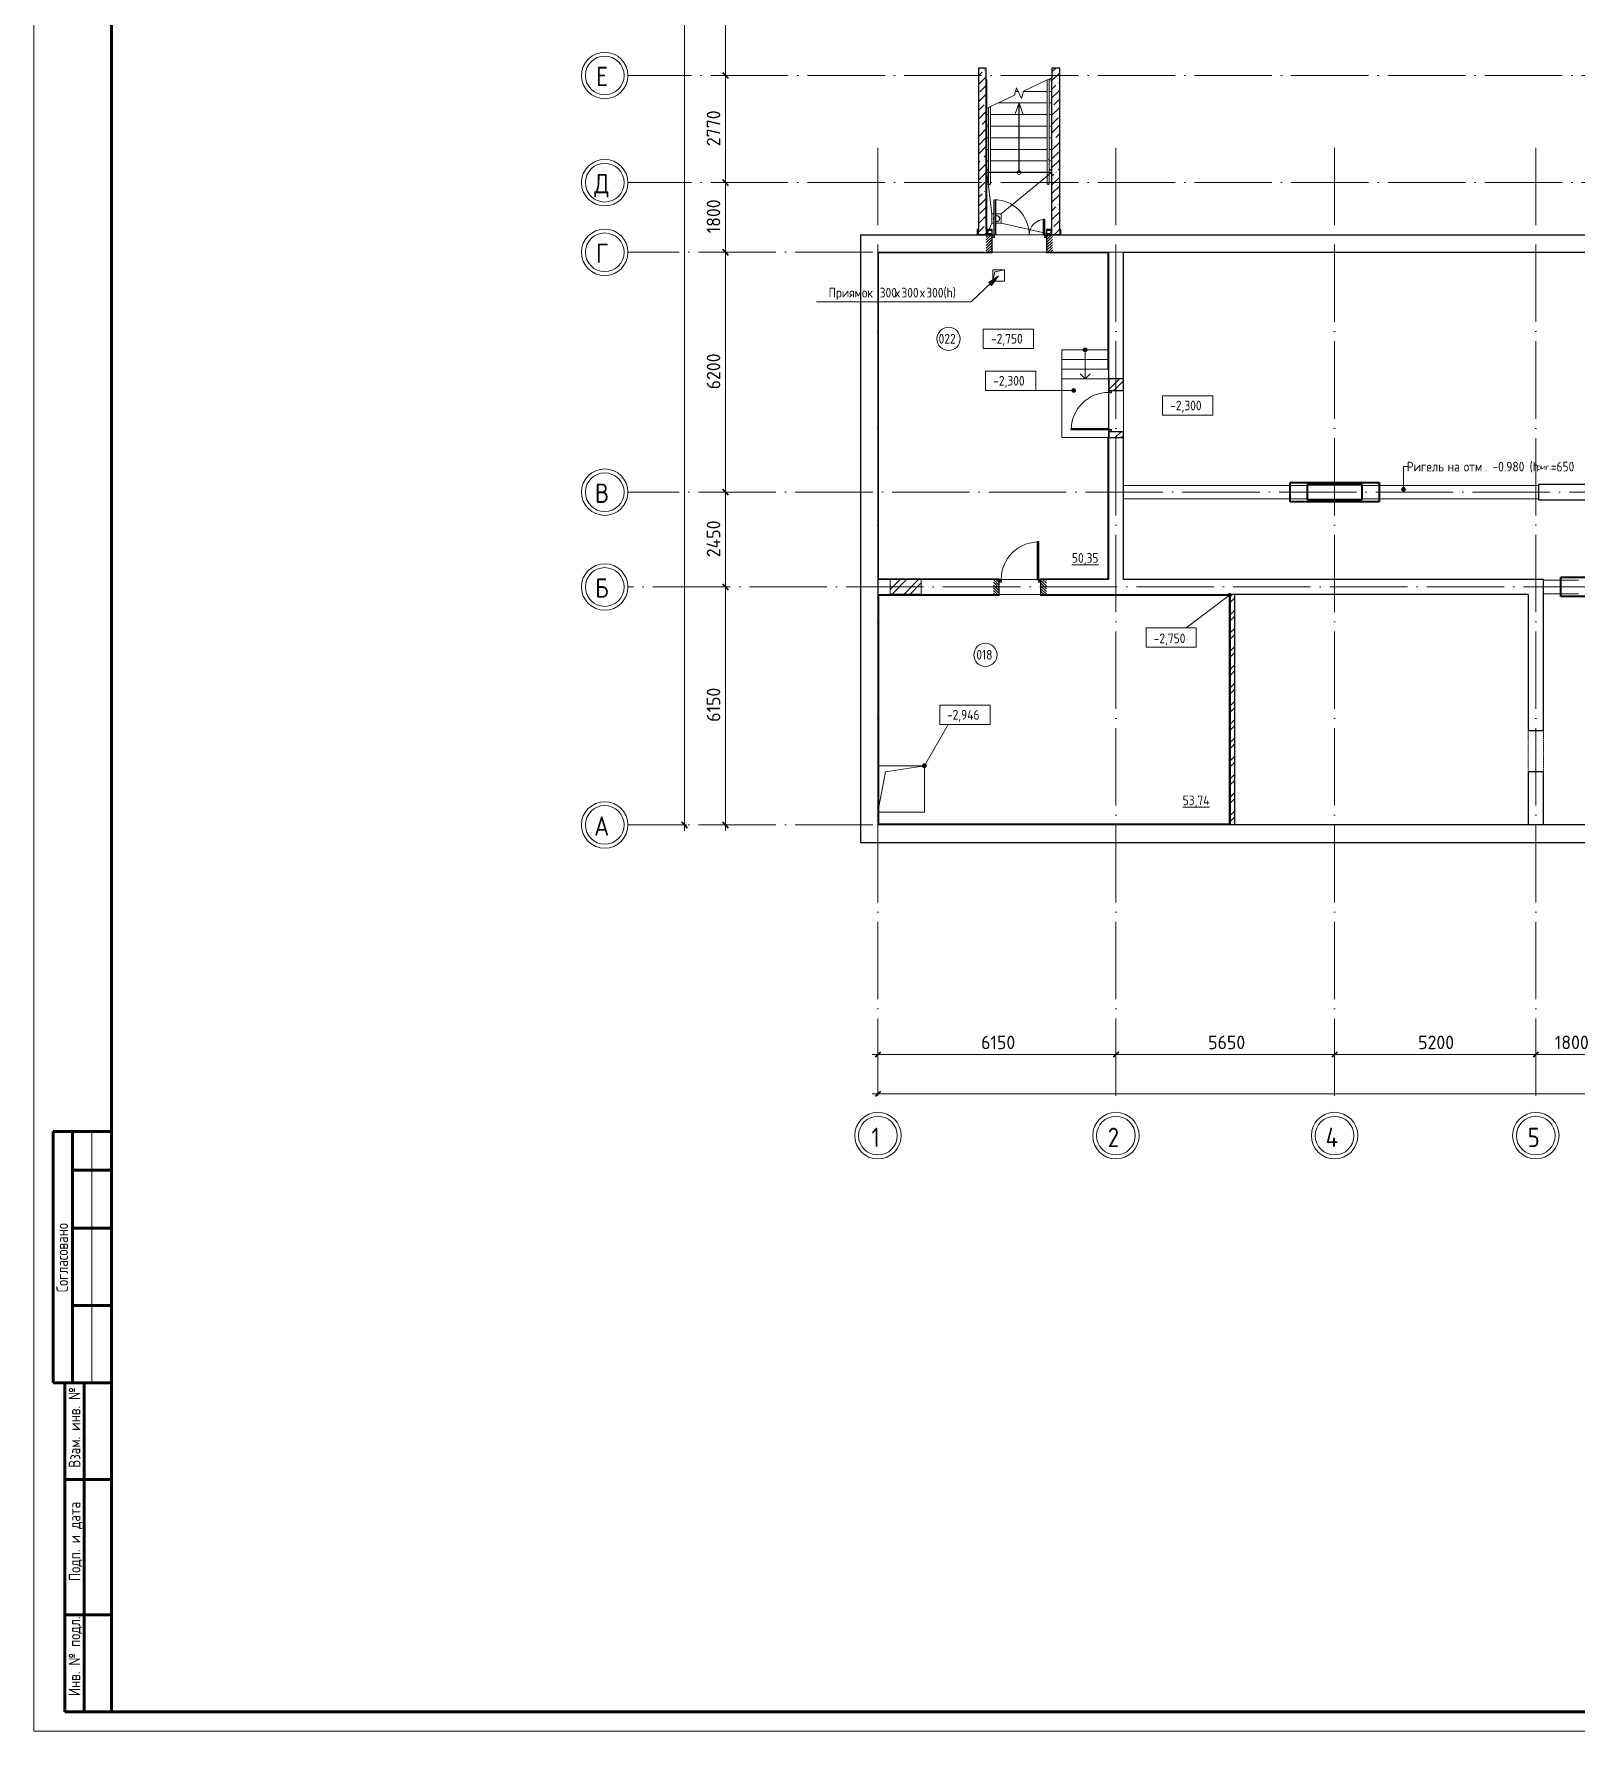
# Model space of a CAD drawing. Header units: millimetres. Extents: x -695119 to 412940, y -249585 to 622758.
# Drawn here: x -185142 to -145294, y 37769 to 81631 of the extents above; entities that cross this region are included whole.
import ezdxf

# ---------------------------------------------------------------- set-up
doc = ezdxf.new("R2010")
doc.units = ezdxf.units.MM
for name, pattern in [('ADSK_Линия сетки', [25, 20, -2.5, 0, -2.5]), ('ADSK_Сверху', [450, 300, -150]), ('ADSK_Штриховая_ш2 п1_5', [4.5, 3, -1.5]), ('Сверху', [3.96875, 2.38125, -1.5875])]:
    doc.linetypes.add(name, pattern=pattern)
for name, color, linetype, lineweight in [('Аннотация', 252, 'Continuous', 18), ('Двери', 8, 'Continuous', 9), ('Лестницы', 8, 'Continuous', 9), ('Линии', 7, 'Continuous', 9), ('Марки помещений', 8, 'Continuous', 20), ('Несущие колонны', 252, 'Continuous', 18), ('Ограждение', 8, 'Continuous', 9), ('Оси', 252, 'Continuous', 9), ('Отметки', 252, 'Continuous', 9), ('ОФ_рамка', 8, 'Continuous', 60), ('Перекрытие', 252, 'Continuous', 18), ('Размеры', 7, 'Continuous', 9), ('Сантехника', 252, 'Continuous', 18), ('Стены наружные', 252, 'Continuous', 18), ('Стены штриховка', 7, 'Continuous', 9), ('Стрелки вверх', 7, 'Continuous', 18)]:
    doc.layers.add(name, color=color, linetype=linetype, lineweight=lineweight)
doc.layers.add('Узлы', color=7, linetype='Continuous')
doc.styles.add('GOST Common', font='', dxfattribs={"width": 0.9, "height": 500})
doc.styles.add('GOST Common_1', font='', dxfattribs={"height": 250})
doc.styles.add('GOST Common_2', font='', dxfattribs={"width": 0.9, "height": 250})
doc.styles.add('GOST Common_3', font='', dxfattribs={"height": 3.5})
doc.styles.add('ГОСТ 2.304', font='')
doc.styles.get('GOST Common').set_extended_font_data('GOST type B')
doc.styles.get('GOST Common_1').set_extended_font_data('GOST type B')
doc.styles.get('GOST Common_2').set_extended_font_data('GOST type B')
doc.styles.get('GOST Common_3').set_extended_font_data('GOST type B')
doc.styles.get('ГОСТ 2.304').set_extended_font_data('GOST 2.304 type A')
pattern_1 = [(0, (-254468.85, -13448), (0, 600), []), (90, (-254468.85, -13448), (-600, 4e-14), [])]

# ---------------------------------------------------------------- blocks, each defined once
blk = doc.blocks.new('подвал')
at = {"layer": 'Аннотация', "lineweight": 20, "true_color": 0x636466}
blk.add_hatch(color=251, dxfattribs=at).paths.add_polyline_path([(-234866, -6949), (-235120, -7116), (-235048, -7193)])
at = {"layer": 'Аннотация', "lineweight": 9, "true_color": 0x636466}
h = blk.add_hatch(color=251, dxfattribs=at)
edge = h.paths.add_edge_path()
edge.add_arc((-224402, -12464), 50, 0, 360)
at = {"layer": 'Двери', "lineweight": 18, "true_color": 0x636466}
h = blk.add_hatch(dxfattribs=at)
h.set_pattern_fill('FP_1', color=251, style=0, pattern_type=2)
h.set_pattern_definition([(45, (-234328.634, -6113.094), (-35.3553, 35.3553), [])])
h.paths.add_polyline_path([(-233474, -6338), (-233474, -5888), (-233624, -5888), (-233624, -6338)])
h.paths.add_polyline_path([(-235034, -6338), (-235034, -5888), (-235184, -5888), (-235184, -6338)])
h = blk.add_hatch(dxfattribs=at)
h.set_pattern_fill('FP_21', color=251, angle=180, style=0, pattern_type=2)
h.set_pattern_definition([(135, (-234313.634, -14988.094), (35.3553, 35.3553), [])])
h.paths.add_polyline_path([(-234999, -15183), (-234849, -15183), (-234849, -14793), (-234999, -14793)])
h.paths.add_polyline_path([(-233629, -15183), (-233629, -14793), (-233779, -14793), (-233779, -15183)])
at = {"layer": 'Ограждение', "true_color": 0x636466}
h = blk.add_hatch(dxfattribs=at)
h.set_pattern_fill('FP_34', color=251, style=0, pattern_type=2)
h.set_pattern_definition(pattern_1)
h.paths.add_polyline_path([(-237969, -21123), (-237959, -21113), (-237959, -15208), (-237969, -15198), (-237969, -19344)])
h = blk.add_hatch(dxfattribs=at)
h.set_pattern_fill('FP_34', color=251, style=0, pattern_type=2)
h.set_pattern_definition(pattern_1)
h.paths.add_polyline_path([(-234849, -15208), (-234849, -15198), (-237969, -15198), (-237959, -15208), (-236251, -15208)])
h = blk.add_hatch(dxfattribs=at)
h.set_pattern_fill('FP_34', color=251, style=0, pattern_type=2)
h.set_pattern_definition(pattern_1)
h.paths.add_polyline_path([(-233779, -15208), (-228909, -15208), (-228899, -15198), (-233779, -15198)])
h = blk.add_hatch(dxfattribs=at)
h.set_pattern_fill('FP_34', color=251, style=0, pattern_type=2)
h.set_pattern_definition(pattern_1)
h.paths.add_polyline_path([(-228899, -21123), (-228899, -15198), (-228909, -15208), (-228909, -21113)])
h = blk.add_hatch(dxfattribs=at)
h.set_pattern_fill('FP_34', color=251, style=0, pattern_type=2)
h.set_pattern_definition(pattern_1)
h.paths.add_polyline_path([(-228899, -21123), (-228909, -21113), (-237959, -21113), (-237969, -21123), (-231728, -21123)])
at = {"layer": 'Отметки', "true_color": 0x636466}
h = blk.add_hatch(color=251, dxfattribs=at)
edge = h.paths.add_edge_path()
edge.add_arc((-232926, -9910), 50, 0, 360)
h = blk.add_hatch(color=251, dxfattribs=at)
edge = h.paths.add_edge_path()
edge.add_arc((-228899, -15198), 50, 0, 360)
h = blk.add_hatch(color=251, dxfattribs=at)
edge = h.paths.add_edge_path()
edge.add_arc((-236784, -19608), 50, 0, 360)
at = {"layer": 'Стрелки вверх', "true_color": 0x636466}
h = blk.add_hatch(color=251, dxfattribs=at)
edge = h.paths.add_edge_path()
edge.add_arc((-232629, -8858), 50, 0, 360)
blk.add_hatch(color=251, dxfattribs=at).paths.add_polyline_path([(-232615, -8906), (-232591, -8891), (-232579, -8865), (-232583, -8837), (-232602, -8816), (-232629, -8808), (-232656, -8816), (-232674, -8837), (-232678, -8865), (-232666, -8891), (-232643, -8906)])
at = {"color": 251, "lineweight": 18, "true_color": 0x636466}
for p, q in [((-235014, -7088), (-235014, -6788)), ((-235014, -6788), (-234714, -6788)), ((-234960, -6843), (-235014, -7088)), ((-234714, -6788), (-234960, -6843)), ((-234714, -6788), (-234714, -7088)), ((-234714, -7088), (-235014, -7088)), ((-237959, -19608), (-236784, -19608)), ((-236784, -19608), (-237791, -19768)), ((-236784, -19608), (-236784, -20808)), ((-237791, -19768), (-237959, -20673)), ((-236784, -20808), (-237959, -20808))]:
    blk.add_line(p, q, dxfattribs=at)
at = {"layer": 'Аннотация', "color": 251, "lineweight": 20, "true_color": 0x636466}
for p, q in [((-234338, -2476), (-234441, -2758)), ((-234338, -2476), (-234236, -2758)), ((-234866, -6949), (-235574, -7618)), ((-234866, -6949), (-235120, -7116)), ((-235048, -7193), (-234866, -6949)), ((-235120, -7116), (-235048, -7193)), ((-239574, -7618), (-235574, -7618)), ((-235261, -8823), (-235261, -8323)), ((-235261, -8323), (-233961, -8323)), ((-233961, -8323), (-233961, -8823)), ((-233961, -8823), (-235261, -8823)), ((-235205, -9910), (-235205, -9410)), ((-235205, -9410), (-233905, -9410)), ((-233905, -9410), (-233905, -9910)), ((-233905, -9910), (-235205, -9910)), ((-230631, -10549), (-230631, -10049)), ((-230631, -10049), (-229331, -10049)), ((-229331, -10049), (-229331, -10549)), ((-229331, -10549), (-230631, -10549))]:
    blk.add_line(p, q, dxfattribs=at)
at = {"layer": 'Аннотация', "color": 251, "lineweight": 9, "true_color": 0x636466}
for p, q in [((-224402, -11878), (-224299, -11878)), ((-224402, -12464), (-224402, -11878))]:
    blk.add_line(p, q, dxfattribs=at)
at = {"layer": 'Аннотация', "color": 251, "lineweight": 20, "true_color": 0x636466, "extrusion": (0, 0, -1)}
for p, q in [((-231057, -16042), (-231057, -16542)), ((-229757, -16042), (-231057, -16042)), ((-229757, -16542), (-229757, -16042)), ((-231057, -16542), (-229757, -16542)), ((-235088, -18044), (-236388, -18044)), ((-236388, -18044), (-236388, -18544)), ((-235088, -18544), (-235088, -18044)), ((-236388, -18544), (-235088, -18544))]:
    blk.add_line(p, q, dxfattribs=at)
at = {"layer": 'Аннотация', "color": 251, "lineweight": 20, "true_color": 0x636466}
blk.add_circle((-234338, -4276), 50, dxfattribs=at)
at = {"layer": 'Аннотация', "color": 251, "lineweight": 9, "true_color": 0x636466}
blk.add_circle((-224402, -12464), 50, dxfattribs=at)
at = {"layer": 'Двери', "color": 251, "lineweight": 30, "true_color": 0x636466}
for p, q in [((-234984, -4978), (-234944, -4978)), ((-234984, -5888), (-234984, -4978)), ((-234944, -4978), (-234944, -5888)), ((-233674, -5488), (-233714, -5488)), ((-233714, -5488), (-233714, -5888)), ((-233674, -5888), (-233674, -5488)), ((-234944, -5888), (-234984, -5888)), ((-233714, -5888), (-233674, -5888)), ((-232989, -10888), (-232019, -10888)), ((-232989, -10928), (-232989, -10888)), ((-232019, -10928), (-232989, -10928)), ((-232019, -10888), (-232019, -10928)), ((-233829, -13823), (-233869, -13823)), ((-233869, -13823), (-233869, -14793)), ((-233829, -14793), (-233829, -13823)), ((-233869, -14793), (-233829, -14793))]:
    blk.add_line(p, q, dxfattribs=at)
at = {"layer": 'Двери', "color": 251, "linetype": 'ADSK_Штриховая_ш2 п1_5', "true_color": 0x636466}
for p, q in [((-235034, -5888), (-235184, -5888)), ((-235034, -6338), (-235034, -5888)), ((-233474, -5888), (-233624, -5888)), ((-233624, -5888), (-233624, -6338)), ((-235184, -6338), (-235034, -6338)), ((-233624, -6338), (-233474, -6338)), ((-234999, -14793), (-234849, -14793)), ((-234849, -14793), (-234849, -15183)), ((-233779, -14793), (-233629, -14793)), ((-233779, -15183), (-233779, -14793)), ((-234849, -15183), (-234999, -15183)), ((-233629, -15183), (-233779, -15183))]:
    blk.add_line(p, q, dxfattribs=at)
at = {"layer": 'Двери', "color": 251, "true_color": 0x636466}
for p, q in [((-235034, -5888), (-235014, -5888)), ((-235034, -5958), (-235034, -5888)), ((-235014, -5958), (-235034, -5958)), ((-235014, -5888), (-234984, -5888)), ((-235014, -5958), (-235014, -5888)), ((-235014, -5888), (-235014, -5958)), ((-234974, -5958), (-235014, -5958)), ((-234984, -5888), (-234984, -5928)), ((-234984, -5928), (-234974, -5928)), ((-234974, -5928), (-234974, -5958)), ((-233674, -5928), (-233684, -5928)), ((-233684, -5928), (-233684, -5958)), ((-233684, -5958), (-233644, -5958)), ((-233644, -5888), (-233674, -5888)), ((-233674, -5888), (-233674, -5928)), ((-233644, -5958), (-233644, -5888)), ((-233624, -5888), (-233644, -5888)), ((-233644, -5888), (-233644, -5958)), ((-233644, -5958), (-233624, -5958)), ((-233624, -5958), (-233624, -5888)), ((-232019, -9908), (-231949, -9908)), ((-232019, -9928), (-232019, -9908)), ((-232019, -9928), (-231949, -9928)), ((-232019, -9958), (-232019, -9928)), ((-231949, -9928), (-232019, -9928)), ((-231979, -9958), (-232019, -9958)), ((-231979, -9968), (-231979, -9958)), ((-231949, -9968), (-231979, -9968)), ((-231949, -9908), (-231949, -9928)), ((-231949, -9928), (-231949, -9968)), ((-232019, -10928), (-231979, -10928)), ((-232019, -10958), (-232019, -10928)), ((-231949, -10958), (-232019, -10958)), ((-232019, -10958), (-231949, -10958)), ((-232019, -10978), (-232019, -10958)), ((-231979, -10918), (-231949, -10918)), ((-231979, -10928), (-231979, -10918)), ((-231949, -10918), (-231949, -10958)), ((-231949, -10958), (-231949, -10978)), ((-231949, -10978), (-232019, -10978)), ((-234829, -14793), (-234849, -14793)), ((-234849, -14793), (-234849, -14863)), ((-234849, -14863), (-234829, -14863)), ((-234799, -14793), (-234829, -14793)), ((-234829, -14793), (-234829, -14863)), ((-234829, -14863), (-234829, -14793)), ((-234829, -14863), (-234789, -14863)), ((-234799, -14833), (-234799, -14793)), ((-234789, -14833), (-234799, -14833)), ((-234789, -14863), (-234789, -14833)), ((-233829, -14833), (-233839, -14833)), ((-233839, -14833), (-233839, -14863)), ((-233839, -14863), (-233799, -14863)), ((-233799, -14793), (-233829, -14793)), ((-233829, -14793), (-233829, -14833)), ((-233799, -14863), (-233799, -14793)), ((-233779, -14793), (-233799, -14793)), ((-233799, -14793), (-233799, -14863)), ((-233799, -14863), (-233779, -14863)), ((-233779, -14863), (-233779, -14793))]:
    blk.add_line(p, q, dxfattribs=at)
for centre, radius, start, end in [((-234984, -5888), 910, 0, 90), ((-233674, -5888), 400, 90, 180), ((-232019, -10928), 970, 90, 180), ((-233829, -14793), 970, 90, 180)]:
    blk.add_arc(centre, radius, start, end, dxfattribs=at)
at = {"layer": 'Лестницы', "color": 251, "true_color": 0x636466}
for p, q in [((-234403, -2083), (-234451, -2277)), ((-234426, -2178), (-234359, -2178)), ((-234426, -2178), (-234359, -2178)), ((-234271, -2366), (-234403, -2083)), ((-234224, -2172), (-234271, -2366)), ((-234226, -2178), (-233607, -2178)), ((-234226, -2178), (-233607, -2178)), ((-233607, -1884), (-234224, -2172)), ((-233487, -1828), (-233557, -1861)), ((-233557, -1878), (-233487, -1878)), ((-233557, -1878), (-233487, -1878)), ((-233557, -2178), (-233502, -2178)), ((-233557, -2178), (-233502, -2178)), ((-233487, -1878), (-233487, -1828)), ((-235127, -2593), (-235187, -2621)), ((-234451, -2277), (-235077, -2570)), ((-234881, -2478), (-233607, -2478)), ((-234881, -2478), (-233607, -2478)), ((-233557, -2478), (-233502, -2478)), ((-233557, -2478), (-233502, -2478)), ((-235172, -2778), (-235127, -2778)), ((-235172, -2778), (-235127, -2778)), ((-235077, -2778), (-233607, -2778)), ((-235077, -2778), (-233607, -2778)), ((-233557, -2778), (-233502, -2778)), ((-233557, -2778), (-233502, -2778)), ((-235172, -3078), (-235127, -3078)), ((-235172, -3078), (-235127, -3078)), ((-235172, -3378), (-235127, -3378)), ((-235172, -3378), (-235127, -3378)), ((-235077, -3078), (-233607, -3078)), ((-235077, -3078), (-233607, -3078)), ((-235077, -3378), (-233607, -3378)), ((-235077, -3378), (-233607, -3378)), ((-233557, -3078), (-233502, -3078)), ((-233557, -3078), (-233502, -3078)), ((-233557, -3378), (-233502, -3378)), ((-233557, -3378), (-233502, -3378)), ((-235172, -3678), (-235127, -3678)), ((-235172, -3678), (-235127, -3678)), ((-235077, -3678), (-233607, -3678)), ((-235077, -3678), (-233607, -3678)), ((-233557, -3678), (-233502, -3678)), ((-233557, -3678), (-233502, -3678)), ((-235172, -3978), (-235127, -3978)), ((-235172, -3978), (-235127, -3978)), ((-235077, -3978), (-233607, -3978)), ((-235077, -3978), (-233607, -3978)), ((-233557, -3978), (-233502, -3978)), ((-233557, -3978), (-233502, -3978)), ((-233551, -4278), (-233502, -4278)), ((-233551, -4278), (-233502, -4278)), ((-232044, -8858), (-233229, -8858)), ((-233229, -8858), (-233229, -9108)), ((-232044, -8858), (-233229, -8858)), ((-233229, -9108), (-233229, -9358)), ((-232029, -9108), (-233229, -9108)), ((-232029, -9108), (-233229, -9108)), ((-233229, -9358), (-233229, -9608)), ((-232029, -9358), (-233229, -9358)), ((-232029, -9358), (-233229, -9358)), ((-232029, -9608), (-233229, -9608))]:
    blk.add_line(p, q, dxfattribs=at)
at = {"layer": 'Линии', "color": 251, "linetype": 'ADSK_Сверху', "ltscale": 100, "true_color": 0x636466}
for p, q in [((-235037, -5348), (-235172, -4278)), ((-234797, -5348), (-233502, -4278)), ((-235037, -5588), (-235172, -5878)), ((-234797, -5588), (-233502, -5878)), ((-231639, -12363), (-226884, -12363)), ((-226884, -12713), (-231639, -12713)), ((-225484, -12363), (-220919, -12363)), ((-220919, -12713), (-225484, -12713)), ((-219884, -14813), (-220789, -14813)), ((-219884, -15163), (-220789, -15163))]:
    blk.add_line(p, q, dxfattribs=at)
at = {"layer": 'Марки помещений', "color": 251, "true_color": 0x636466}
for centre in [(-236158, -8575), (-235206, -16742)]:
    blk.add_circle(centre, 300, dxfattribs=at)
at = {"layer": 'Несущие колонны', "color": 251, "lineweight": 40, "true_color": 0x636466}
for p, q in [((-227334, -12788), (-227334, -12288)), ((-227334, -12288), (-225034, -12288)), ((-226884, -12738), (-226884, -12338)), ((-226884, -12338), (-225484, -12338)), ((-225484, -12338), (-225484, -12738)), ((-225034, -12288), (-225034, -12788)), ((-225034, -12788), (-227334, -12788)), ((-225484, -12738), (-226884, -12738)), ((-220334, -15238), (-220334, -14738)), ((-220334, -14738), (-218034, -14738)), ((-218034, -15238), (-220334, -15238))]:
    blk.add_line(p, q, dxfattribs=at)
at = {"layer": 'Несущие колонны', "color": 251, "true_color": 0x636466}
for p, q in [((-227334, -12288), (-225034, -12288)), ((-227334, -12788), (-227334, -12288)), ((-226884, -12338), (-225484, -12338)), ((-226884, -12738), (-226884, -12338)), ((-225484, -12338), (-225484, -12738)), ((-225034, -12288), (-225034, -12788)), ((-225034, -12788), (-227334, -12788)), ((-225484, -12738), (-226884, -12738)), ((-220334, -14738), (-218034, -14738)), ((-220334, -15238), (-220334, -14738)), ((-218034, -15238), (-220334, -15238))]:
    blk.add_line(p, q, dxfattribs=at)
at = {"layer": 'Ограждение', "color": 251, "true_color": 0x636466}
for p, q in [((-233557, -1861), (-233607, -1884)), ((-233607, -4265), (-233607, -1884)), ((-233557, -4265), (-233557, -1861)), ((-235077, -2570), (-235127, -2593)), ((-235127, -4265), (-235127, -2593)), ((-235077, -4265), (-235077, -2570)), ((-235127, -3870), (-235127, -4265)), ((-235077, -4265), (-235077, -3870)), ((-233607, -3870), (-233607, -4265)), ((-233557, -4265), (-233557, -3870)), ((-235127, -4199), (-235172, -4199)), ((-235172, -4214), (-235127, -4214)), ((-235127, -4278), (-235127, -4578)), ((-235127, -4578), (-235127, -4278)), ((-235077, -4578), (-235077, -4278)), ((-235077, -4578), (-235077, -4278)), ((-233607, -4278), (-233607, -4578)), ((-233607, -4578), (-233607, -4278)), ((-233502, -4199), (-233557, -4199)), ((-233557, -4214), (-233502, -4214)), ((-233557, -4578), (-233557, -4278)), ((-233557, -4578), (-233557, -4278)), ((-235127, -4578), (-235077, -4578)), ((-233607, -4578), (-233557, -4578)), ((-237969, -15198), (-237959, -15208)), ((-237959, -15208), (-237969, -15198)), ((-237959, -21113), (-237959, -15208)), ((-237959, -15208), (-234849, -15208)), ((-234849, -15198), (-234849, -15208)), ((-233779, -15208), (-233779, -15198)), ((-233779, -15208), (-228909, -15208)), ((-228899, -15198), (-228909, -15208)), ((-228909, -15208), (-228899, -15198)), ((-228909, -15208), (-228909, -21113)), ((-237969, -21123), (-237959, -21113)), ((-237959, -21113), (-237969, -21123)), ((-228909, -21113), (-237959, -21113)), ((-228899, -21123), (-228909, -21113)), ((-228909, -21113), (-228899, -21123))]:
    blk.add_line(p, q, dxfattribs=at)
at = {"layer": 'Ограждение', "color": 251, "true_color": 0x636466, "flags": 128}
for points in [[(-235105, -3927), (-235102, -3928), (-235099, -3927)], [(-233585, -3927), (-233582, -3928), (-233579, -3927)], [(-235119, -4578), (-235118, -4580), (-235117, -4581), (-235117, -4581), (-235116, -4582), (-235115, -4583), (-235114, -4583), (-235114, -4584), (-235113, -4584), (-235112, -4585), (-235112, -4585), (-235111, -4585), (-235110, -4586), (-235110, -4586), (-235109, -4586), (-235109, -4586), (-235108, -4586), (-235108, -4586), (-235108, -4587), (-235107, -4587), (-235107, -4587), (-235106, -4587), (-235106, -4587), (-235106, -4587), (-235105, -4587), (-235105, -4587), (-235104, -4587), (-235104, -4587), (-235104, -4587), (-235103, -4587), (-235103, -4587), (-235103, -4587), (-235102, -4587), (-235102, -4587)], [(-235100, -4578), (-235102, -4578), (-235104, -4578)], [(-235086, -4578), (-235086, -4580), (-235087, -4581), (-235088, -4581), (-235089, -4582), (-235090, -4583), (-235090, -4583), (-235091, -4584), (-235092, -4584), (-235092, -4585), (-235093, -4585), (-235093, -4585), (-235094, -4586), (-235095, -4586), (-235095, -4586), (-235096, -4586), (-235096, -4586), (-235096, -4586), (-235097, -4587), (-235097, -4587), (-235098, -4587), (-235098, -4587), (-235099, -4587), (-235099, -4587), (-235099, -4587), (-235100, -4587), (-235100, -4587), (-235100, -4587), (-235101, -4587), (-235101, -4587), (-235101, -4587), (-235102, -4587), (-235102, -4587), (-235102, -4587)], [(-233599, -4578), (-233598, -4580), (-233597, -4581), (-233597, -4581), (-233596, -4582), (-233595, -4583), (-233594, -4583), (-233594, -4584), (-233593, -4584), (-233592, -4585), (-233592, -4585), (-233591, -4585), (-233590, -4586), (-233590, -4586), (-233589, -4586), (-233589, -4586), (-233588, -4586), (-233588, -4586), (-233588, -4587), (-233587, -4587), (-233587, -4587), (-233586, -4587), (-233586, -4587), (-233586, -4587), (-233585, -4587), (-233585, -4587), (-233584, -4587), (-233584, -4587), (-233584, -4587), (-233583, -4587), (-233583, -4587), (-233583, -4587), (-233582, -4587), (-233582, -4587)], [(-233580, -4578), (-233582, -4578), (-233584, -4578)], [(-233566, -4578), (-233566, -4580), (-233567, -4581), (-233568, -4581), (-233569, -4582), (-233570, -4583), (-233570, -4583), (-233571, -4584), (-233572, -4584), (-233572, -4585), (-233573, -4585), (-233573, -4585), (-233574, -4586), (-233575, -4586), (-233575, -4586), (-233576, -4586), (-233576, -4586), (-233576, -4586), (-233577, -4587), (-233577, -4587), (-233578, -4587), (-233578, -4587), (-233579, -4587), (-233579, -4587), (-233579, -4587), (-233580, -4587), (-233580, -4587), (-233580, -4587), (-233581, -4587), (-233581, -4587), (-233581, -4587), (-233582, -4587), (-233582, -4587), (-233582, -4587)]]:
    blk.add_lwpolyline(points, dxfattribs=at)
at = {"layer": 'Оси', "color": 251, "linetype": 'ADSK_Линия сетки', "ltscale": 100, "true_color": 0x636466}
for p, q in [((-200304, -1768), (-244444, -1768)), ((-237984, -3638), (-237984, -28568)), ((-231834, -3638), (-231834, -28568)), ((-226184, -3638), (-226184, -28568)), ((-220984, -3638), (-220984, -28568)), ((-200304, -4538), (-244444, -4538)), ((-168116, -6338), (-244444, -6338)), ((-168116, -12538), (-244444, -12538)), ((-174301, -14988), (-244444, -14988)), ((-168116, -21138), (-244444, -21138))]:
    blk.add_line(p, q, dxfattribs=at)
at = {"layer": 'Оси', "color": 251, "lineweight": 20, "true_color": 0x636466}
for centre, radius, start, end in [((-245044, -1768), 600, 90, 270), ((-245044, -1768), 500, 90, 270), ((-245044, -1768), 600, 270, 90), ((-245044, -1768), 500, 270, 90), ((-245044, -4538), 600, 90, 270), ((-245044, -4538), 600, 270, 90), ((-245044, -4538), 500, 90, 270), ((-245044, -4538), 500, 270, 90), ((-245044, -6338), 600, 90, 270), ((-245044, -6338), 500, 90, 270), ((-245044, -6338), 600, 270, 90), ((-245044, -6338), 500, 270, 90), ((-245044, -12538), 600, 90, 270), ((-245044, -12538), 500, 90, 270), ((-245044, -12538), 600, 270, 90), ((-245044, -12538), 500, 270, 90), ((-245044, -14988), 600, 90, 270), ((-245044, -14988), 600, 270, 90), ((-245044, -14988), 500, 90, 270), ((-245044, -14988), 500, 270, 90), ((-245044, -21138), 600, 90, 270), ((-245044, -21138), 600, 270, 90), ((-245044, -21138), 500, 90, 270), ((-245044, -21138), 500, 270, 90), ((-237984, -29168), 600, 0, 180), ((-237984, -29168), 500, 0, 180), ((-231834, -29168), 600, 0, 180), ((-231834, -29168), 500, 0, 180), ((-226184, -29168), 600, 0, 180), ((-226184, -29168), 500, 0, 180), ((-220984, -29168), 600, 0, 180), ((-220984, -29168), 500, 0, 180), ((-237984, -29168), 600, 180, 0), ((-237984, -29168), 500, 180, 0), ((-231834, -29168), 600, 180, 0), ((-231834, -29168), 500, 180, 0), ((-226184, -29168), 600, 180, 0), ((-226184, -29168), 500, 180, 0), ((-220984, -29168), 600, 180, 0), ((-220984, -29168), 500, 180, 0)]:
    blk.add_arc(centre, radius, start, end, dxfattribs=at)
at = {"layer": 'Отметки', "color": 251, "lineweight": 20, "true_color": 0x636466}
for p, q in [((-232926, -9910), (-234555, -9910)), ((-228899, -15198), (-230020, -16042)), ((-230020, -16042), (-230407, -16042)), ((-236784, -19608), (-236169, -18544)), ((-236169, -18544), (-235738, -18544))]:
    blk.add_line(p, q, dxfattribs=at)
at = {"layer": 'Отметки', "color": 251, "true_color": 0x636466}
for centre in [(-232926, -9910), (-228899, -15198), (-236784, -19608)]:
    blk.add_circle(centre, 50, dxfattribs=at)
at = {"layer": 'Перекрытие', "color": 251, "true_color": 0x636466}
for p, q in [((-235037, -5348), (-235037, -5588)), ((-234984, -5348), (-235037, -5348)), ((-235037, -5588), (-234984, -5588)), ((-234797, -5348), (-234944, -5348)), ((-234944, -5588), (-234797, -5588)), ((-234797, -5588), (-234797, -5348)), ((-235014, -6788), (-234714, -6788)), ((-235014, -7088), (-235014, -6788)), ((-234714, -6788), (-234714, -7088)), ((-234714, -7088), (-235014, -7088)), ((-233229, -9608), (-233229, -11128)), ((-232029, -9608), (-233229, -9608)), ((-232029, -10888), (-232029, -9608)), ((-231639, -9908), (-231639, -10978)), ((-232029, -11128), (-232029, -10928)), ((-233229, -11128), (-232029, -11128)), ((-234799, -14793), (-233829, -14793)), ((-234849, -15183), (-233779, -15183)), ((-236784, -19608), (-237959, -19608)), ((-236784, -20808), (-236784, -19608)), ((-237959, -20808), (-236784, -20808))]:
    blk.add_line(p, q, dxfattribs=at)
at = {"layer": 'Размеры', "color": 251, "lineweight": 20, "true_color": 0x636466}
for p, q in [((-242983, -21288), (-242983, 26012)), ((-241921, -1768), (-241921, 2162)), ((-241921, -1768), (-242071, -1768)), ((-241921, -1768), (-242071, -1768)), ((-241921, -4538), (-241921, -1768)), ((-241921, -1768), (-241871, -1768)), ((-241921, -1768), (-241871, -1768)), ((-241921, -4538), (-242071, -4538)), ((-241921, -4538), (-242071, -4538)), ((-241921, -6338), (-241921, -4538)), ((-241921, -4538), (-241871, -4538)), ((-241921, -4538), (-241871, -4538)), ((-241921, -6338), (-242071, -6338)), ((-241921, -6338), (-242071, -6338)), ((-241921, -12538), (-241921, -6338)), ((-241921, -6338), (-241871, -6338)), ((-241921, -6338), (-241871, -6338)), ((-241921, -12538), (-242071, -12538)), ((-241921, -12538), (-242071, -12538)), ((-241921, -14988), (-241921, -12538)), ((-241921, -12538), (-241871, -12538)), ((-241921, -12538), (-241871, -12538)), ((-241921, -14988), (-242071, -14988)), ((-241921, -14988), (-242071, -14988)), ((-241921, -21288), (-241921, -14988)), ((-241921, -14988), (-241871, -14988)), ((-241921, -14988), (-241871, -14988)), ((-242983, -21138), (-243133, -21138)), ((-242983, -21138), (-242933, -21138)), ((-241921, -21138), (-242071, -21138)), ((-241921, -21138), (-241871, -21138)), ((-238134, -27071), (-231834, -27071)), ((-237984, -27071), (-237984, -26921)), ((-237984, -27071), (-237984, -27121)), ((-231834, -27071), (-231834, -26921)), ((-231834, -27071), (-231834, -26921)), ((-231834, -27071), (-231834, -27121)), ((-231834, -27071), (-226184, -27071)), ((-231834, -27071), (-231834, -27121)), ((-226184, -27071), (-226184, -26921)), ((-226184, -27071), (-226184, -26921)), ((-226184, -27071), (-226184, -27121)), ((-226184, -27071), (-220984, -27071)), ((-226184, -27071), (-226184, -27121)), ((-220984, -27071), (-220984, -26921)), ((-220984, -27071), (-220984, -26921)), ((-220984, -27071), (-220984, -27121)), ((-220984, -27071), (-219184, -27071)), ((-220984, -27071), (-220984, -27121)), ((-237984, -28089), (-237984, -27939)), ((-238134, -28089), (-170234, -28089)), ((-237984, -28089), (-237984, -28139))]:
    blk.add_line(p, q, dxfattribs=at)
at = {"layer": 'Размеры', "color": 251, "lineweight": 40, "true_color": 0x636466}
for p, q in [((-241921, -1768), (-241991, -1697)), ((-241921, -1768), (-241991, -1697)), ((-241921, -1768), (-241850, -1839)), ((-241921, -1768), (-241850, -1839)), ((-241921, -4538), (-241991, -4467)), ((-241921, -4538), (-241991, -4467)), ((-241921, -4538), (-241850, -4609)), ((-241921, -4538), (-241850, -4609)), ((-241921, -6338), (-241991, -6267)), ((-241921, -6338), (-241991, -6267)), ((-241921, -6338), (-241850, -6409)), ((-241921, -6338), (-241850, -6409)), ((-241921, -12538), (-241991, -12467)), ((-241921, -12538), (-241991, -12467)), ((-241921, -12538), (-241850, -12609)), ((-241921, -12538), (-241850, -12609)), ((-241921, -14988), (-241991, -14917)), ((-241921, -14988), (-241991, -14917)), ((-241921, -14988), (-241850, -15059)), ((-241921, -14988), (-241850, -15059)), ((-242983, -21138), (-243054, -21067)), ((-242983, -21138), (-242913, -21209)), ((-241921, -21138), (-241991, -21067)), ((-241921, -21138), (-241850, -21209)), ((-237984, -27071), (-238054, -27141)), ((-237984, -27071), (-237913, -27000)), ((-231834, -27071), (-231904, -27141)), ((-231834, -27071), (-231904, -27141)), ((-231834, -27071), (-231763, -27000)), ((-231834, -27071), (-231763, -27000)), ((-226184, -27071), (-226254, -27141)), ((-226184, -27071), (-226254, -27141)), ((-226184, -27071), (-226113, -27000)), ((-226184, -27071), (-226113, -27000)), ((-220984, -27071), (-221054, -27141)), ((-220984, -27071), (-221054, -27141)), ((-220984, -27071), (-220913, -27000)), ((-220984, -27071), (-220913, -27000)), ((-237984, -28089), (-237913, -28018)), ((-237984, -28089), (-238054, -28160))]:
    blk.add_line(p, q, dxfattribs=at)
at = {"layer": 'Сантехника', "color": 251, "true_color": 0x636466}
for p, q in [((-234984, -5348), (-235037, -5348)), ((-235037, -5348), (-235037, -5588)), ((-235037, -5588), (-234984, -5588)), ((-234797, -5348), (-234944, -5348)), ((-234944, -5588), (-234797, -5588)), ((-234797, -5588), (-234797, -5348))]:
    blk.add_line(p, q, dxfattribs=at)
for radius, start, end in [(80, 146.5819, 213.4181), (75, 152.8689, 207.1311), (75, 154.9712, 160.0288), (75, 199.9712, 205.0288), (80, 90, 109.4153), (75, 90, 110.7828), (75, 249.2172, 270), (80, 250.5847, 270), (80, 270, 90), (75, 270, 90), (75, 64.9712, 70.0288), (75, 289.9712, 295.0288), (75, 19.9712, 25.0288), (75, 334.9712, 339.4023)]:
    blk.add_arc((-234917, -5468), radius, start, end, dxfattribs=at)
at = {"layer": 'Стены наружные', "color": 251, "lineweight": 30, "true_color": 0x636466}
for p, q in [((-235187, -1578), (-235387, -1578)), ((-235387, -1578), (-235387, -5748)), ((-235187, -4265), (-235187, -1578)), ((-233487, -1576), (-233487, -1828)), ((-233287, -1576), (-233487, -1576)), ((-233287, -5748), (-233287, -1576)), ((-235172, -1878), (-235187, -1878)), ((-235187, -1878), (-235187, -5888)), ((-235172, -5888), (-235172, -1878)), ((-233502, -1878), (-233502, -5888)), ((-233487, -5888), (-233487, -1878)), ((-235187, -5748), (-235187, -4278)), ((-238434, -5888), (-238434, -21588)), ((-238434, -5888), (-235034, -5888)), ((-235387, -5748), (-235417, -5748)), ((-235417, -5748), (-235417, -5888)), ((-235034, -5748), (-235187, -5748)), ((-235034, -6338), (-235034, -5748)), ((-233624, -5748), (-233624, -6338)), ((-233487, -5748), (-233624, -5748)), ((-233624, -5888), (-218239, -5888)), ((-233257, -5748), (-233287, -5748)), ((-233257, -5888), (-233257, -5748)), ((-237984, -6338), (-235034, -6338)), ((-237984, -6338), (-237984, -21138)), ((-233624, -6338), (-232029, -6338)), ((-232029, -6338), (-232029, -9608)), ((-231639, -6338), (-217789, -6338)), ((-231639, -9908), (-231639, -6338)), ((-231639, -9608), (-232029, -9608)), ((-232019, -9608), (-232019, -9908)), ((-231949, -9908), (-231639, -9908)), ((-232029, -11128), (-232029, -14793)), ((-232029, -11128), (-231639, -11128)), ((-232019, -10978), (-232019, -11128)), ((-231639, -10978), (-231949, -10978)), ((-231639, -14793), (-231639, -10978)), ((-218179, -12343), (-220919, -12343)), ((-220919, -12343), (-220919, -12733)), ((-220919, -12733), (-217789, -12733)), ((-237664, -14793), (-237984, -14793)), ((-237664, -14798), (-237664, -14793)), ((-236864, -14798), (-237664, -14798)), ((-234849, -14793), (-236864, -14793)), ((-236864, -14793), (-236864, -14798)), ((-234849, -15198), (-234849, -14793)), ((-232029, -14793), (-233779, -14793)), ((-233779, -14793), (-233779, -15198)), ((-220789, -14793), (-231639, -14793)), ((-220789, -18708), (-220789, -14793)), ((-237969, -15198), (-234849, -15198)), ((-237969, -21123), (-237969, -15198)), ((-237664, -15183), (-237664, -15178)), ((-237664, -15178), (-236864, -15178)), ((-236864, -15183), (-237664, -15183)), ((-236864, -15178), (-236864, -15183)), ((-233779, -15198), (-228899, -15198)), ((-221179, -15183), (-228899, -15183)), ((-228899, -15198), (-228899, -21123)), ((-228884, -15183), (-228884, -21138)), ((-228764, -21138), (-228764, -15183)), ((-221179, -15183), (-221179, -18708)), ((-221179, -19758), (-221179, -21138)), ((-220789, -21138), (-220789, -19758)), ((-237969, -21138), (-237984, -21138)), ((-228899, -21123), (-237969, -21123)), ((-187579, -21138), (-228884, -21138)), ((-238434, -21588), (-169934, -21588))]:
    blk.add_line(p, q, dxfattribs=at)
at = {"layer": 'Стены наружные', "color": 251, "linetype": 'Continuous', "lineweight": 9, "true_color": 0x636466}
for p, q in [((-235387, -1779), (-235293, -1684)), ((-235237, -1628), (-235234, -1626)), ((-233487, -1675), (-233389, -1576)), ((-233487, -1899), (-233287, -1699)), ((-235387, -2003), (-235187, -1803)), ((-235349, -2189), (-235187, -2028)), ((-235182, -1888), (-235172, -1878)), ((-235182, -2202), (-235172, -2192)), ((-233502, -1937), (-233492, -1927)), ((-233502, -2094), (-233492, -2084)), ((-233492, -2118), (-233487, -2118)), ((-233487, -2124), (-233384, -2021)), ((-233487, -2348), (-233287, -2148)), ((-233328, -1965), (-233326, -1962)), ((-235387, -2452), (-235187, -2252)), ((-235387, -2677), (-235237, -2526)), ((-235182, -2271), (-235187, -2280)), ((-235182, -2359), (-235172, -2349)), ((-233502, -2408), (-233492, -2398)), ((-233502, -2565), (-233492, -2555)), ((-233492, -2524), (-233487, -2524)), ((-233487, -2797), (-233287, -2597)), ((-233441, -2526), (-233287, -2373)), ((-235387, -2901), (-235187, -2701)), ((-235293, -3031), (-235187, -2926)), ((-235182, -2674), (-235172, -2664)), ((-235182, -2831), (-235172, -2821)), ((-233502, -2880), (-233492, -2870)), ((-233502, -3037), (-233492, -3027)), ((-233492, -2829), (-233487, -2829)), ((-233487, -3022), (-233328, -2863)), ((-233487, -3246), (-233287, -3046)), ((-235387, -3350), (-235187, -3150)), ((-235387, -3575), (-235187, -3375)), ((-235349, -3087), (-235347, -3085)), ((-235182, -3084), (-235187, -3092)), ((-235182, -3145), (-235172, -3135)), ((-235182, -3302), (-235172, -3292)), ((-233502, -3351), (-233492, -3341)), ((-233502, -3508), (-233492, -3498)), ((-233492, -3235), (-233487, -3235)), ((-233487, -3695), (-233287, -3495)), ((-233441, -3424), (-233438, -3422)), ((-233384, -3368), (-233287, -3271)), ((-235387, -3799), (-235187, -3599)), ((-235293, -3929), (-235290, -3927)), ((-235237, -3873), (-235187, -3824)), ((-235182, -3779), (-235187, -3771)), ((-235182, -3617), (-235172, -3607)), ((-235182, -3774), (-235172, -3764)), ((-233502, -3822), (-233492, -3812)), ((-233487, -3602), (-233492, -3611)), ((-233492, -3642), (-233487, -3642)), ((-233492, -3863), (-233492, -3862)), ((-233492, -3946), (-233487, -3946)), ((-233487, -3920), (-233287, -3720)), ((-233487, -4144), (-233287, -3944)), ((-235387, -4024), (-235349, -3985)), ((-235387, -4248), (-235187, -4048)), ((-235387, -4473), (-235187, -4273)), ((-235182, -3983), (-235184, -3980)), ((-235182, -4088), (-235172, -4078)), ((-235182, -4245), (-235172, -4235)), ((-233502, -3980), (-233492, -3970)), ((-233502, -4294), (-233492, -4284)), ((-233492, -4353), (-233487, -4353)), ((-233487, -4369), (-233441, -4322)), ((-233384, -4266), (-233382, -4264)), ((-233328, -4210), (-233287, -4169)), ((-235387, -4697), (-235187, -4497)), ((-235237, -4771), (-235234, -4769)), ((-235182, -4506), (-235187, -4515)), ((-235182, -4560), (-235172, -4550)), ((-235182, -4717), (-235172, -4707)), ((-233502, -4451), (-233492, -4441)), ((-233502, -4765), (-233492, -4755)), ((-233492, -4759), (-233487, -4759)), ((-233487, -4593), (-233287, -4393)), ((-233487, -4818), (-233287, -4618)), ((-235387, -4922), (-235293, -4827)), ((-235387, -5146), (-235187, -4946)), ((-235349, -5332), (-235187, -5171)), ((-235182, -5031), (-235172, -5021)), ((-235182, -5188), (-235172, -5178)), ((-233502, -4923), (-233492, -4913)), ((-233502, -5237), (-233492, -5227)), ((-233492, -5064), (-233487, -5064)), ((-233487, -5025), (-233491, -5030)), ((-233487, -5042), (-233287, -4842)), ((-233487, -5267), (-233384, -5164)), ((-233328, -5108), (-233326, -5105)), ((-235387, -5595), (-235187, -5395)), ((-235387, -5820), (-235237, -5669)), ((-235182, -5319), (-235187, -5328)), ((-235182, -5502), (-235172, -5492)), ((-235182, -5660), (-235172, -5650)), ((-233502, -5394), (-233492, -5384)), ((-233502, -5708), (-233492, -5698)), ((-233492, -5470), (-233487, -5470)), ((-233487, -5491), (-233287, -5291)), ((-233441, -5669), (-233287, -5516)), ((-235417, -5799), (-235405, -5778)), ((-235221, -5878), (-235187, -5844)), ((-235128, -5848), (-235168, -5778)), ((-235145, -5878), (-235128, -5848)), ((-235128, -5848), (-235034, -5848)), ((-235128, -5848), (-235128, -5848)), ((-235128, -5848), (-235128, -5848)), ((-233624, -5848), (-233540, -5848)), ((-233604, -5775), (-233570, -5775)), ((-233559, -5778), (-233568, -5763)), ((-233557, -5763), (-233542, -5748)), ((-233540, -5848), (-233500, -5778)), ((-233523, -5878), (-233540, -5848)), ((-233502, -5865), (-233492, -5855)), ((-233492, -5877), (-233487, -5877)), ((-233425, -5878), (-233287, -5740)), ((-233257, -5788), (-233263, -5778)), ((-232019, -9882), (-231744, -9608)), ((-231887, -9908), (-231639, -9659)), ((-232019, -10982), (-232014, -10978)), ((-231850, -11128), (-231700, -10978)), ((-231693, -11128), (-231639, -11074)), ((-237664, -15056), (-237406, -14798)), ((-237629, -15178), (-237249, -14798)), ((-237314, -15178), (-236934, -14798)), ((-237157, -15178), (-236864, -14884)), ((-237615, -15198), (-237600, -15183)), ((-237191, -15198), (-237176, -15183)), ((-236766, -15198), (-236751, -15183)), ((-236342, -15198), (-236327, -15183)), ((-235918, -15198), (-235903, -15183)), ((-235494, -15198), (-235479, -15183)), ((-235069, -15198), (-235054, -15183)), ((-233372, -15198), (-233357, -15183)), ((-232948, -15198), (-232933, -15183)), ((-232524, -15198), (-232509, -15183)), ((-232100, -15198), (-232085, -15183)), ((-231675, -15198), (-231660, -15183)), ((-231251, -15198), (-231236, -15183)), ((-230827, -15198), (-230812, -15183)), ((-230403, -15198), (-230388, -15183)), ((-229978, -15198), (-229963, -15183)), ((-229554, -15198), (-229539, -15183)), ((-229130, -15198), (-229115, -15183)), ((-228884, -15234), (-228833, -15183)), ((-228884, -15391), (-228764, -15271)), ((-237984, -15567), (-237969, -15552)), ((-228899, -15391), (-228884, -15376)), ((-228884, -15705), (-228764, -15585)), ((-228884, -15862), (-228764, -15742)), ((-237984, -15991), (-237969, -15976)), ((-228899, -15816), (-228884, -15801)), ((-228899, -16240), (-228884, -16225)), ((-228884, -16177), (-228764, -16057)), ((-228884, -16334), (-228764, -16214)), ((-237984, -16415), (-237969, -16400)), ((-228899, -16664), (-228884, -16649)), ((-228884, -16648), (-228764, -16528)), ((-237984, -16840), (-237969, -16825)), ((-228899, -17088), (-228884, -17073)), ((-228884, -16805), (-228764, -16685)), ((-228884, -17119), (-228764, -16999)), ((-237984, -17264), (-237969, -17249)), ((-228899, -17513), (-228884, -17498)), ((-228884, -17277), (-228764, -17157)), ((-228884, -17591), (-228764, -17471)), ((-237984, -17688), (-237969, -17673)), ((-228899, -17937), (-228884, -17922)), ((-228884, -17748), (-228764, -17628)), ((-228884, -18062), (-228764, -17942)), ((-237984, -18112), (-237969, -18097)), ((-228899, -18361), (-228884, -18346)), ((-228884, -18220), (-228764, -18100)), ((-228884, -18534), (-228764, -18414)), ((-237984, -18537), (-237969, -18522)), ((-228899, -18785), (-228884, -18770)), ((-228884, -18691), (-228764, -18571)), ((-237984, -18961), (-237969, -18946)), ((-228899, -19210), (-228884, -19195)), ((-228884, -19005), (-228764, -18885)), ((-228884, -19162), (-228764, -19042)), ((-237984, -19385), (-237969, -19370)), ((-228899, -19634), (-228884, -19619)), ((-228884, -19477), (-228764, -19357)), ((-228884, -19634), (-228764, -19514)), ((-237984, -19809), (-237969, -19794)), ((-228899, -20058), (-228884, -20043)), ((-228884, -19948), (-228764, -19828)), ((-228884, -20105), (-228764, -19985)), ((-237984, -20234), (-237969, -20219)), ((-228899, -20482), (-228884, -20467)), ((-228884, -20420), (-228764, -20300)), ((-228884, -20577), (-228764, -20457)), ((-237984, -20658), (-237969, -20643)), ((-228899, -20907), (-228884, -20892)), ((-228884, -20891), (-228764, -20771)), ((-228884, -21048), (-228764, -20928)), ((-237984, -21082), (-237969, -21067)), ((-237615, -21138), (-237600, -21123)), ((-237191, -21138), (-237176, -21123)), ((-236767, -21138), (-236752, -21123)), ((-236343, -21138), (-236328, -21123)), ((-235918, -21138), (-235903, -21123)), ((-235494, -21138), (-235479, -21123)), ((-235070, -21138), (-235055, -21123)), ((-234645, -21138), (-234630, -21123)), ((-234221, -21138), (-234206, -21123)), ((-233797, -21138), (-233782, -21123)), ((-233373, -21138), (-233358, -21123)), ((-232948, -21138), (-232933, -21123)), ((-232524, -21138), (-232509, -21123)), ((-232100, -21138), (-232085, -21123)), ((-231676, -21138), (-231661, -21123)), ((-231251, -21138), (-231236, -21123)), ((-230827, -21138), (-230812, -21123)), ((-230403, -21138), (-230388, -21123)), ((-229979, -21138), (-229964, -21123)), ((-229554, -21138), (-229539, -21123)), ((-229130, -21138), (-229115, -21123))]:
    blk.add_line(p, q, dxfattribs=at)
at = {"layer": 'Стены наружные', "color": 251, "true_color": 0x636466}
for p, q in [((-233551, -4265), (-235187, -4265)), ((-235187, -4278), (-233551, -4278)), ((-233551, -4278), (-233551, -4265)), ((-235187, -5878), (-235387, -5878)), ((-234984, -5888), (-233674, -5888)), ((-233287, -5878), (-233487, -5878)), ((-235034, -6353), (-237969, -6353)), ((-237969, -6353), (-237969, -14778)), ((-233624, -6338), (-235034, -6338)), ((-235034, -6353), (-235034, -6338)), ((-233624, -6338), (-233624, -6353)), ((-232044, -6353), (-233624, -6353)), ((-232044, -9358), (-232044, -6353)), ((-232019, -10888), (-232019, -9958)), ((-232044, -14778), (-232044, -11128)), ((-237969, -14778), (-234849, -14778)), ((-237664, -14793), (-236864, -14793)), ((-237664, -15178), (-237664, -14798)), ((-236864, -14798), (-236864, -15178)), ((-234849, -14793), (-234849, -14778)), ((-234799, -14793), (-233829, -14793)), ((-233779, -14778), (-232044, -14778)), ((-233779, -14778), (-233779, -14793)), ((-237984, -15183), (-237664, -15183)), ((-236864, -15183), (-228899, -15183)), ((-228884, -21138), (-237969, -21138))]:
    blk.add_line(p, q, dxfattribs=at)
at = {"layer": 'Стены штриховка', "color": 251, "true_color": 0x636466}
for p, q in [((-235182, -1878), (-235182, -5888)), ((-233492, -1878), (-233492, -5888)), ((-235387, -5763), (-235417, -5763)), ((-235387, -5778), (-235417, -5778)), ((-235417, -5878), (-235387, -5878)), ((-235387, -5878), (-235387, -5748)), ((-235187, -5748), (-235187, -5878)), ((-235034, -5763), (-235187, -5763)), ((-235034, -5778), (-235187, -5778)), ((-235187, -5878), (-235034, -5878)), ((-233487, -5763), (-233624, -5763)), ((-233487, -5778), (-233624, -5778)), ((-233624, -5878), (-233487, -5878)), ((-233287, -5748), (-233287, -5878)), ((-233257, -5763), (-233287, -5763)), ((-233257, -5778), (-233287, -5778)), ((-233287, -5878), (-233257, -5878))]:
    blk.add_line(p, q, dxfattribs=at)
at = {"layer": 'Стрелки вверх', "color": 251, "true_color": 0x636466}
for p, q in [((-232674, -8837), (-232678, -8865)), ((-232678, -8865), (-232666, -8891)), ((-232656, -8816), (-232674, -8837)), ((-232666, -8891), (-232643, -8906)), ((-232629, -8808), (-232656, -8816)), ((-232643, -8906), (-232615, -8906)), ((-232602, -8816), (-232629, -8808)), ((-232629, -8858), (-232629, -9108)), ((-232629, -9108), (-232629, -9358)), ((-232615, -8906), (-232591, -8891)), ((-232583, -8837), (-232602, -8816)), ((-232591, -8891), (-232579, -8865)), ((-232579, -8865), (-232583, -8837)), ((-232629, -9608), (-232754, -9483)), ((-232629, -9358), (-232629, -9608)), ((-232629, -9608), (-232504, -9483))]:
    blk.add_line(p, q, dxfattribs=at)
blk.add_circle((-232629, -8858), 50, dxfattribs=at)
at = {"layer": 'Узлы', "color": 251, "true_color": 0x636466}
blk.add_line((-234338, -4276), (-234338, -2476), dxfattribs=at)
at = {"layer": 'Узлы', "color": 251, "lineweight": 30, "true_color": 0x636466}
for p, q in [((-220789, -18708), (-221179, -18708)), ((-221179, -19758), (-220789, -19758))]:
    blk.add_line(p, q, dxfattribs=at)
at = {"layer": 'Узлы', "color": 251, "linetype": 'Сверху', "lineweight": 9, "true_color": 0x636466}
for p, q in [((-221179, -18708), (-221179, -19758)), ((-220789, -19758), (-220789, -18708))]:
    blk.add_line(p, q, dxfattribs=at)
at = {"layer": 'Аннотация', "color": 251, "true_color": 0x636466, "width": 0.9}
for s, height, style, p in [('Приямок', 250, 'GOST Common_2', (-239259, -7506)), (' 300', 250, 'GOST Common_2', (-238075, -7506)), ('х', 250, 'GOST Common_2', (-237538, -7506)), ('300', 250, 'GOST Common_2', (-237378, -7506)), ('х', 250, 'GOST Common_2', (-236895, -7506)), ('300(h)', 250, 'GOST Common_2', (-236735, -7506)), ('Ригель', 250, 'GOST Common_2', (-224321, -12003)), ('на', 250, 'GOST Common_2', (-223262, -12003)), ('отм', 250, 'GOST Common_2', (-222845, -12003)), ('. -0.980 (h', 250, 'GOST Common_2', (-222303, -12003)), ('=650', 250, 'GOST Common_2', (-220595, -12003)), ('риг', 138.8, 'GOST Common_3', (-220954, -11954)), ('.', 139, 'GOST Common_3', (-220632, -11954))]:
    blk.add_text(s, height=height, dxfattribs=dict(at, style=style)).set_placement(p)
at = {"layer": 'Марки помещений', "color": 251, "true_color": 0x636466, "style": 'GOST Common_2', "width": 0.9}
for s, p in [('022', (-236416, -8698)), ('%%U50,35', (-232970, -14362)), ('018', (-235441, -16864)), ('%%U53,74', (-230109, -20628))]:
    blk.add_text(s, height=250, dxfattribs=at).set_placement(p)
at = {"layer": 'Оси', "color": 251, "true_color": 0x636466, "style": 'GOST Common', "width": 0.9}
for s, p in [('Е', (-245271, -2044)), ('Д', (-245315, -4814)), ('Г', (-245271, -6614)), ('В', (-245295, -12814)), ('Б', (-245292, -15264)), ('А', (-245315, -21414)), ('1', (-238150, -29463)), ('2', (-232045, -29463)), ('4', (-226415, -29463)), ('5', (-221195, -29463))]:
    blk.add_text(s, height=500, dxfattribs=at).set_placement(p)
at = {"layer": 'Отметки', "color": 251, "true_color": 0x636466, "style": 'GOST Common_2', "width": 0.9}
for s, p in [('-2,750', (-235062, -8697)), ('-2,300', (-235006, -9783)), ('-2,300', (-230432, -10422)), ('-2,750', (-230858, -16441)), ('-2,946', (-236200, -18417))]:
    blk.add_text(s, height=250, dxfattribs=at).set_placement(p)
at = {"layer": 'Размеры', "color": 251, "lineweight": 20, "true_color": 0x636466, "char_height": 350, "attachment_point": 1, "rotation": 90, "line_spacing_factor": 1.022761, "style": 'GOST Common_1'}
for s, insert, width in [('2770', (-242408, -3595), 1059.58), ('1800', (-242408, -5847), 980.83), ('6200', (-242408, -9880), 1059.58), ('2450', (-242408, -14220), 1095.38), ('6150', (-242408, -18472), 980.83)]:
    blk.add_mtext(s, dxfattribs=dict(at, insert=insert, width=width))
at = {"layer": 'Размеры', "color": 251, "lineweight": 20, "true_color": 0x636466, "char_height": 350, "attachment_point": 1, "line_spacing_factor": 1.022761, "style": 'GOST Common_1'}
for s, insert, width in [('6150', (-235317, -26583), 980.83), ('5650', (-229450, -26583), 1059.58), ('5200', (-224025, -26583), 1059.58), ('1800', (-220492, -26583), 980.83)]:
    blk.add_mtext(s, dxfattribs=dict(at, insert=insert, width=width))
blk = doc.blocks.new('А0')
at = {"layer": 'ОФ_рамка', "color": 0, "linetype": 'Continuous', "lineweight": 5, "ltscale": 100}
for points in [[(222168, -309617), (222168, -393717)], [(222168, -393717), (341068, -393717)]]:
    blk.add_lwpolyline(points, dxfattribs=at)
at = {"layer": 'ОФ_рамка', "color": 0, "linetype": 'Continuous', "ltscale": 100}
for points in [[(224168, -310117), (224168, -393217)], [(224168, -393217), (340568, -393217)]]:
    blk.add_lwpolyline(points, dxfattribs=at)
at = {"layer": 'ОФ_рамка', "color": 0, "linetype": 'Continuous'}
for points in [[(222668, -384717), (222668, -378217)], [(224168, -378217), (222668, -378217)], [(223168, -384717), (223168, -378217)], [(224168, -393217), (224168, -378217)], [(223168, -379217), (224168, -379217)], [(223168, -380717), (224168, -380717)], [(223168, -382717), (224168, -382717)], [(222668, -384717), (224168, -384717)], [(222968, -393217), (222968, -384717)], [(223468, -393217), (223468, -384717)], [(222968, -387217), (224168, -387217)], [(222968, -390717), (224168, -390717)], [(224168, -393217), (222968, -393217)]]:
    blk.add_lwpolyline(points, dxfattribs=at)
at = {"layer": 'ОФ_рамка', "color": 0, "linetype": 'Continuous', "lineweight": 5}
blk.add_lwpolyline([(223668, -384717), (223668, -378217)], dxfattribs=at)
at = {"layer": 'ОФ_рамка', "color": 0, "linetype": 'Continuous', "lineweight": 5, "char_height": 300, "attachment_point": 1, "rotation": 90, "style": 'ГОСТ 2.304'}
for s, insert, width in [('\\fGOST 2.304 type A|b0|i0|c1|p34;\\W1.0000000000;\\T1.0000000000;\\o\\lСогласовано', (222748, -382374), 1992.86), ('\\fGOST 2.304 type A|b0|i0|c1|p34;\\W1.0000000000;\\T1.0000000000;\\o\\lВзам. инв. №', (223066, -386910), 2077.93), ('\\fGOST 2.304 type A|b0|i0|c1|p34;\\W1.0000000000;\\T1.0000000000;\\o\\lПодп. и дата', (223068, -389839), 2065.5), ('\\fGOST 2.304 type A|b0|i0|c1|p34;\\W1.0000000000;\\T1.0000000000;\\o\\lИнв. № подл.', (223065, -392816), 2070.21)]:
    blk.add_mtext(s, dxfattribs=dict(at, insert=insert, width=width))

msp = doc.modelspace()

# ---------------------------------------------------------------- block references
msp.add_blockref('подвал', (74650.568, 82325.3))
at = {"layer": 'ОФ_рамка', "color": 0, "lineweight": -2}
msp.add_blockref('А0', (-407310.161, 431485.555), dxfattribs=at)

doc.saveas('drawing.dxf')
